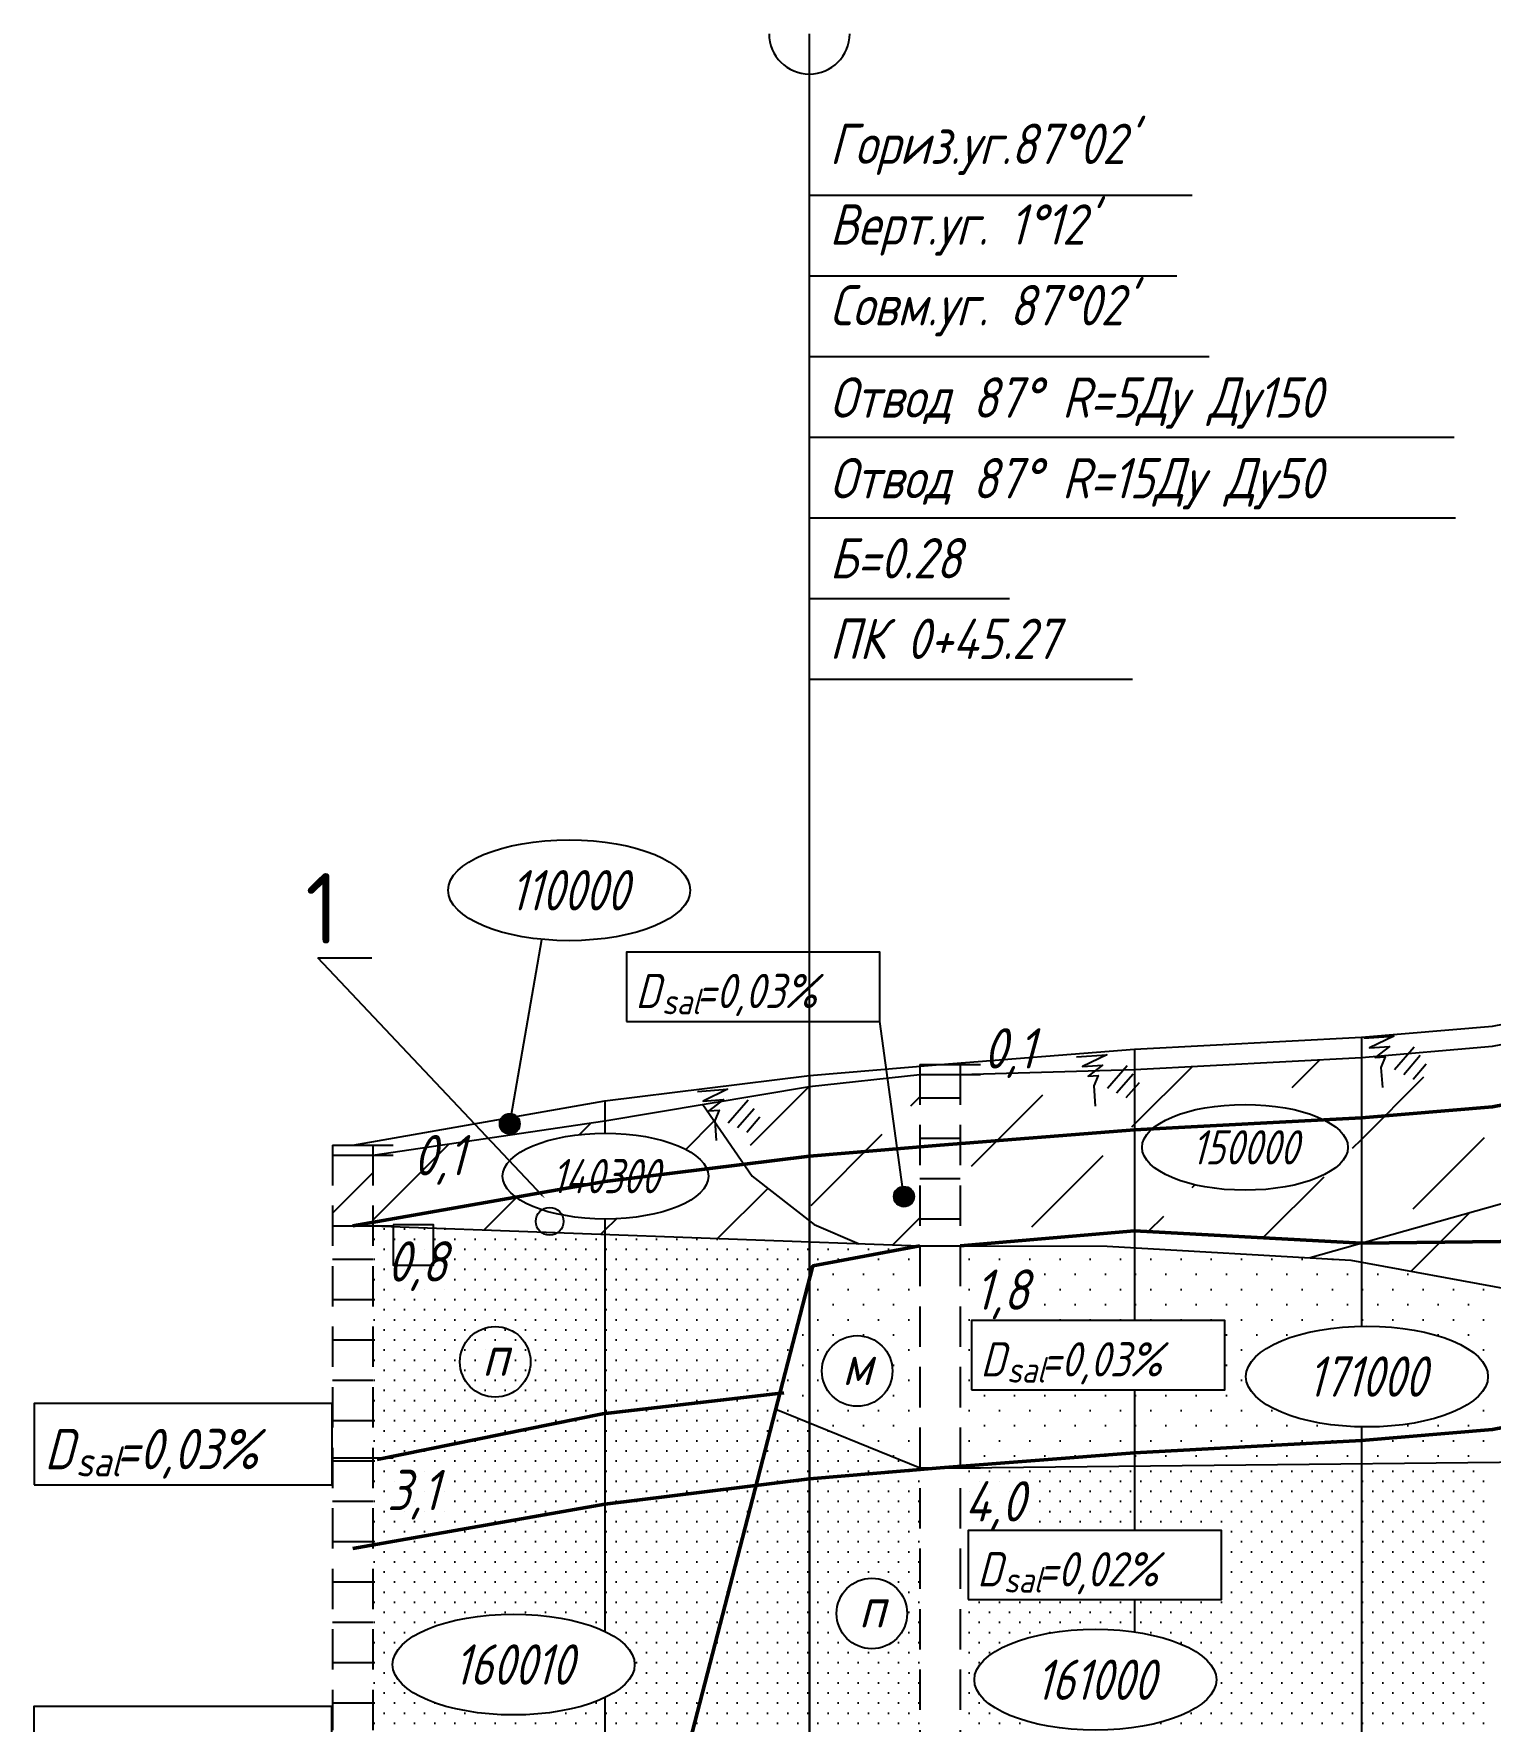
# Model space of a CAD drawing. Extents: x 79 to 243, y 397 to 564.
# Drawn here: x 79.2 to 151.4, y 480.5 to 564.1 of the extents above; entities that cross this region are included whole.
import ezdxf
from ezdxf import colors
from ezdxf.entities.mleader import LeaderData, LeaderLine
from ezdxf.enums import TextEntityAlignment as Align
from ezdxf.math import Vec2, Vec3

# ---------------------------------------------------------------- set-up
doc = ezdxf.new("R2010")
doc.units = 0
doc.linetypes.add('ИИHidden', pattern=[3, 2, -1])
for name, color, linetype, lineweight in [('ИИ_ГЕОЛОГИЯ_025', 7, 'Continuous', 25), ('ИИ_ГЕОЛОГИЯ_050', 7, 'Continuous', 50), ('ИИ_ПРОФИЛЬ_025', 7, 'Continuous', 25)]:
    doc.layers.add(name, color=color, linetype=linetype, lineweight=lineweight)
doc.layers.add('Коридор', color=7, linetype='Continuous', plot=False)
for name, color, linetype in [('Оформление', 7, 'Continuous'), ('Профиль', 7, 'Continuous'), ('ТХ-Л', 140, 'Continuous')]:
    doc.layers.add(name, color=color, linetype=linetype)
doc.styles.add('GOST-2.304_Type-B', font='GOST Common.ttf')
doc.styles.add('VNIPISIMPLEXCUR', font='simplex.shx', dxfattribs={"width": 0.8, "oblique": 15})
doc.linetypes.add('ИИ27001', pattern='A,2.5,[1,3dservice.shx,S=1.85,R=180,X=0,Y=0],2.5,-1', length=6)
doc.linetypes.add('ИИ27002', pattern='A,2,-0.6,[1,3dservice.shx,S=0.6,R=30,X=0.9,Y=0],-0.6,[1,3dservice.shx,S=0.6,R=-30,X=0.3,Y=0],-0.6,[1,3dservice.shx,S=0.6,R=210,X=-0.3,Y=0],-0.6,[1,3dservice.shx,S=0.6,R=150,X=-0.9,Y=0],-0.6,2', length=7)
doc.linetypes.add('ИИ27005', pattern='A,2.5,[1,3dservice.shx,S=1.85,R=180.0000198478428,X=0,Y=0],2.5,-2,[4,3dservice.shx,S=0.5,R=0,X=0,Y=0],-2', length=9)
pattern_1 = [(44.99999999999996, (-1057.941271472955, -162.622840130236), (-3.000000002036972, 3.000000002036974), [])]
pattern_2 = [(360, (-1057.941271472955, -162.622840130236), (0.5000000000000002, 0.4999999999999999), [0, -1])]
pattern_3 = [(44.99999999999996, (-1054.941271473188, -162.6228401297703), (-3.000000002036972, 3.000000002036974), [5, -2])]
pattern_4 = [(360, (-1057.941271472955, -162.622840130236), (0.7500000000000006, 0.7499999999999997), [0, -1.5])]
pattern_5 = [(360, (-1057.941271472955, -162.622840130236), (7e-16, 1.999999999999999), [])]

# ---------------------------------------------------------------- blocks, each defined once
blk = doc.blocks.new('ИИ25020')
at = {"color": 0, "linetype": 'Continuous', "lineweight": 25}
blk.add_ellipse((0, 0), major_axis=(-6, 0), ratio=0.4166666666666667, dxfattribs=at)
at = {"color": 0, "linetype": 'Continuous', "style": 'VNIPISIMPLEXCUR', "oblique": 15, "width": 0.75}
blk.add_attdef('INDEX', text='', height=2, dxfattribs=at).set_placement((0, 0), align=Align.MIDDLE_CENTER)
blk = doc.blocks.new('ИИ16001')
at = {"linetype": 'Continuous', "lineweight": 25}
h = blk.add_hatch(color=0, dxfattribs=at)
edge = h.paths.add_edge_path()
edge.add_arc((0, 0), 0.5, 0, 360)
at = {"color": 0, "linetype": 'Continuous', "lineweight": 25}
blk.add_circle((0, 0), 0.5, dxfattribs=at)
blk = doc.blocks.new('ИИ25010')
at = {"color": 0, "linetype": 'Continuous', "lineweight": 25}
for points in [[(0, 0), (3, 0), (0.5, -1), (2.5, -1), (1, -2), (2, -2), (1.5, -3), (1.5, -5)], [(4.939339828220179, -1.232233047033631), (2.818019484660536, -3.353553390593273)], [(5.46966991411009, -2.116116523516815), (3.70190296114372, -3.883883476483184)], [(6, -3), (4.585786437626904, -4.414213562373094)]]:
    blk.add_lwpolyline(points, dxfattribs=at)
blk = doc.blocks.new('ИИ25042')
at = {"color": 0, "linetype": 'Continuous', "lineweight": 25}
blk.add_circle((0, 0), 1.75, dxfattribs=at)
at = {"color": 0, "linetype": 'Continuous', "style": 'VNIPISIMPLEXCUR', "oblique": 15, "width": 0.8}
blk.add_attdef('CAPTION', text='', height=2, dxfattribs=at).set_placement((0, 0.3), align=Align.MIDDLE_CENTER)

msp = doc.modelspace()

# ---------------------------------------------------------------- hatches: boundary and pattern name
at = {"layer": 'ИИ_ГЕОЛОГИЯ_025'}
h = msp.add_hatch(dxfattribs=at)
h.set_pattern_fill('ИИ_СУПЕСЬ', color=256, angle=-2.54e-14, pattern_type=2)
h.set_pattern_definition(pattern_3)
h.paths.add_polyline_path([(133.7500015399418, 512.7844088887796), (125.1150015403982, 512.5344088887795), (125.1150015401654, 504.0344088887795), (133.7500015401747, 504.7844088883139)])
h.paths.add_polyline_path([(125.40641754237, 512.0131884105504), (129.2635603994131, 511.6942012766376), (130.2205218009185, 515.2656298479995), (126.3633789436426, 515.5846169819124)], flags=9)
h = msp.add_hatch(dxfattribs=at)
h.set_pattern_fill('ИИ_СУПЕСЬ', color=256, angle=-2.54e-14, pattern_type=2)
h.set_pattern_definition(pattern_3)
h.paths.add_polyline_path([(151.5000015404075, 513.9344088886864), (145.0000015401747, 513.3844088888727), (145.0000015401747, 504.1658285045996), (151.5000015401747, 505.9912056899629)])
h = msp.add_hatch(dxfattribs=at)
h.set_pattern_fill('ИИ_СУПЕСЬ', color=256, angle=-2.54e-14, pattern_type=2)
h.set_pattern_definition(pattern_3)
h.paths.add_polyline_path([(145.0000015401747, 513.3844088888727), (133.7500015399418, 512.7844088887796), (133.7500015401747, 504.7844088883139), (145.0000015401747, 504.1658285045996)])
edge = h.paths.add_edge_path(flags=16)
edge.add_ellipse((139.2299652630463, 508.9233061829581), major_axis=(-5.099999999999909, 7.7e-14), ratio=0.4166666666666742, start_angle=0, end_angle=360)
h.paths.add_polyline_path([(135.3518011423293, 507.7621845901012), (142.8803725705948, 507.5344277760014), (143.5636430110317, 510.0844277762807), (136.0350715827662, 510.3121845899149)], flags=8)
h = msp.add_hatch(dxfattribs=at)
h.set_pattern_fill('ИИ_СУПЕСЬ', color=256, angle=-2.54e-14, pattern_type=2)
h.set_pattern_definition(pattern_3)
h.paths.add_polyline_path([(121.5140977862756, 512.3608457739464), (117.6350015399512, 511.9402908063493), (117.6350015399512, 505.2876764382236), (117.8697173811961, 505.1058700717986), (120.1066234984901, 504.1453577377833), (123.1150015403982, 504.0344088887795), (123.1150015399325, 512.5344088887795), (121.5140977862756, 512.3608457739464), (122.2545014363713, 506.9772298666648, -0.4548344824987256), (122.8226247369311, 506.4818923901766, -1), (121.822624737164, 506.4818923897109, -0.3747268325431325), (122.2545014363713, 506.9772298666648)])
h = msp.add_hatch(dxfattribs=at)
h.set_pattern_fill('ИИ_КОНСИСТЕНЦИЯ_01', color=256, angle=-2.54e-14, pattern_type=2)
h.set_pattern_definition(pattern_5)
h.paths.add_polyline_path([(125.1150015403982, 512.5344088887795), (123.1150015399325, 512.5344088887795), (123.1150015403982, 504.0344088887795), (125.1150015401654, 504.0344088887795)])
h = msp.add_hatch(dxfattribs=at)
h.set_pattern_fill('ИИ_СУПЕСЬ', color=256, angle=-2.54e-14, pattern_type=2)
h.set_pattern_definition(pattern_3)
h.paths.add_polyline_path([(117.6350015399512, 511.9402908063493), (113.258253702661, 511.2036144379526), (112.6560578851495, 510.7375520197674), (113.1548107664566, 510.7728445637039), (112.9407268695067, 510.2564454106613), (112.9456022724043, 510.1875464045442), (114.7941133386921, 507.4881736785173), (117.6350015399512, 505.2876764382236)])
h = msp.add_hatch(dxfattribs=at)
h.set_pattern_fill('ИИ_СУГЛИНОК', color=256, angle=-2.54e-14, pattern_type=2)
h.set_pattern_definition(pattern_1)
edge = h.paths.add_edge_path()
edge.add_line((114.7941133386921, 507.4881736785173), (112.3540285578929, 511.0514189447276))
edge.add_line((112.3540285581257, 511.0514189447276), (107.5000015401747, 510.2344088885002))
edge.add_line((107.5000015399419, 510.2344088889658), (107.500001539709, 509.6207121456973))
edge.add_ellipse((107.5257112232502, 507.4957391466013), major_axis=(-5.099999999999909, 7.7e-14), ratio=0.4166666666666742, start_angle=89.30682203551811, end_angle=270.69317796448365, ccw=False)
edge.add_line((107.5000015399419, 505.3707661479712), (107.5000015401747, 504.6102893976494))
edge.add_line((107.5000015401747, 504.6102893976494), (117.635001540184, 504.2365110460669))
edge.add_line((117.635001540184, 504.2365110460669), (117.6350015399512, 505.2876764382236))
edge.add_line((117.6350015399512, 505.2876764382236), (114.7941133382264, 507.488173678983))
h = msp.add_hatch(dxfattribs=at)
h.set_pattern_fill('ИИ_СУГЛИНОК', color=256, angle=-2.54e-14, pattern_type=2)
h.set_pattern_definition(pattern_1)
edge = h.paths.add_edge_path()
edge.add_ellipse((107.5257112232502, 507.4957391466013), major_axis=(-5.099999999999909, 7.7e-14), ratio=0.4166666666666742, start_angle=270.69317796448365, end_angle=449.30682203551805, ccw=False)
edge.add_line((107.5000015401747, 509.6207121452316), (107.5000015404075, 510.2344088885002))
edge.add_line((107.5000015399419, 510.2344088889658), (96.00000153994186, 508.5344088887795))
edge.add_line((96.00000153994186, 508.5344088887795), (96.00000153994186, 505.0344088887795))
edge.add_line((96.00000154017472, 505.0344088887795), (107.5000015401747, 504.6102893976494))
edge.add_line((107.5000015401747, 504.6102893976494), (107.5000015399419, 505.3707661479712))
h.paths.add_polyline_path([(97.14319399534725, 506.7177119795233), (101.0003368521575, 506.3987248456105), (101.9572982538957, 509.9701534169725), (98.10015539685266, 510.2891405508853)], flags=9)
h = msp.add_hatch(dxfattribs=at)
h.set_pattern_fill('ИИ_СУГЛИНОК', color=256, angle=-2.54e-14, pattern_type=2)
h.set_pattern_definition(pattern_1)
h.paths.add_polyline_path([(151.5000015401747, 504.2455210499465), (145.0000015401747, 504.1658285045996), (145.0000015404075, 503.2413265677169), (151.5000015401747, 502.0429454073309)])
h.paths.add_polyline_path([(151.5000015401747, 505.9912056899629), (145.0000015401747, 504.1658285045996), (151.5000015401747, 504.2455210499465)])
h.paths.add_polyline_path([(145.0000015401747, 504.1658285045996), (142.4635573157575, 503.453525824938), (144.47371324501, 503.3383564106189), (145.0000015404075, 503.2413265677169)])
h.paths.add_polyline_path([(158.7500015401747, 509.0095669068396), (153.5467511040624, 506.5659887604415), (151.5000015401747, 505.9912056899629), (151.5000015401747, 504.2455210499465), (158.7500015401747, 504.3344088885933)])
h.paths.add_polyline_path([(158.7500015401747, 504.3344088885933), (151.5000015401747, 504.2455210499465), (151.5000015401747, 502.0429454073309), (152.3934002327733, 501.8782327673398), (158.7500015401747, 498.4675899464637)])
h = msp.add_hatch(dxfattribs=at)
h.set_pattern_fill('ИИ_КОНСИСТЕНЦИЯ_04', color=256, angle=-2.54e-14, pattern_type=2)
h.set_pattern_definition([(44.99999999999996, (-1057.941271472955, -162.622840130236), (-1.414213562373094, 1.414213562373095), [])])
h.paths.add_polyline_path([(96.00000153994186, 508.5344088887795), (94.00000154017471, 508.5344088887795), (94.00000154017471, 505.0344088887795), (96.00000154017472, 505.0344088887795)])
h = msp.add_hatch(dxfattribs=at)
h.set_pattern_fill('ИИ_КОНСИСТЕНЦИЯ_01', color=256, angle=-2.54e-14, pattern_type=2)
h.set_pattern_definition(pattern_5)
h.paths.add_polyline_path([(96.00000154017472, 505.0344088887795), (94.00000154017471, 505.0344088887795), (94.00000154017471, 461.5344088883139), (96.00000154017472, 461.5344088887796)])
h = msp.add_hatch(dxfattribs=at)
h.set_pattern_fill('ИИ_ПЕСОК_ПЫЛЕВАТЫЙ', color=256, angle=-2.54e-14, pattern_type=2)
h.set_pattern_definition(pattern_2)
edge = h.paths.add_edge_path()
edge.add_ellipse((102.9708751356229, 483.2844088836573), major_axis=(-6.000000000000001, 1.169e-13), ratio=0.4166666666666666, start_angle=199.9023500904796, end_angle=520.0976499095201, ccw=False)
edge.add_line((107.5000015401747, 484.924139871262), (107.5000015399419, 504.6102893981151))
edge.add_line((107.5000015401747, 504.6102893976494), (96.00000154017472, 505.0344088887795))
edge.add_line((96.00000154017472, 505.0344088887795), (96.00000153994186, 461.5344088887796))
edge.add_line((96.00000154017472, 461.5344088887796), (107.364830433391, 462.6698756674304))
edge.add_line((107.364830433391, 462.6698756674304), (107.5000015399419, 463.192555851303))
edge.add_line((107.5000015401747, 463.192555851303), (107.5000015401747, 481.6446778965183))
h.paths.add_polyline_path([(95.66470047761686, 462.2503367094322), (100.2075576204806, 461.9313495755196), (101.164519021986, 465.5027781468816), (96.62166187912227, 465.8217652807943)], flags=9)
h.paths.add_polyline_path([(95.84274791157804, 501.4504714091308), (100.3856050551403, 501.1314842747524), (101.34256645618, 504.7029128465801), (96.79970931331627, 505.0218999804928)], flags=9)
h = msp.add_hatch(dxfattribs=at)
h.set_pattern_fill('ИИ_ПЕСОК_ПЫЛЕВАТЫЙ', color=256, angle=-2.54e-14, pattern_type=2)
h.set_pattern_definition(pattern_2)
edge = h.paths.add_edge_path()
edge.add_line((117.6350015399512, 502.3826149506494), (117.6350015399512, 504.2365110460669))
edge.add_line((117.635001540184, 504.2365110460669), (107.5000015401747, 504.6102893976494))
edge.add_line((107.5000015401747, 504.6102893976494), (107.5000015404075, 484.9241398707963))
edge.add_ellipse((102.9708751356229, 483.2844088836573), major_axis=(-6.000000000000001, 1.169e-13), ratio=0.4166666666666666, start_angle=160.0976499095202, end_angle=199.9023500904796, ccw=False)
edge.add_line((107.5000015401747, 481.6446778965183), (107.5000015401747, 463.192555851303))
edge.add_line((107.5000015401747, 463.192555851303), (117.6350015399512, 502.382614951115))
h.paths.add_polyline_path([(123.1150015403982, 504.0344088887795), (117.635001540184, 504.2365110460669), (117.6350015399512, 502.3826149506494), (117.8058644563425, 503.0433083684183)])
h = msp.add_hatch(dxfattribs=at)
h.set_pattern_fill('ИИ_ПЕСОК_МЕЛКИЙ', color=256, angle=-2.54e-14, pattern_type=2)
h.set_pattern_definition(pattern_4)
h.paths.add_polyline_path([(123.1150015403982, 504.0344088887795), (117.8058644563425, 503.0433083684183), (117.6350015399512, 502.3826149506494), (117.635001540184, 495.2652432816103), (123.1150015399325, 493.044659001287)])
h.paths.add_polyline_path([(118.2549807813484, 497.837507462129, -1), (121.7549807813484, 497.837507462129, -1)], flags=16)
h.paths.add_polyline_path([(118.8966167650651, 496.8934905258938), (120.934712003218, 496.7148577314801), (121.4706103880889, 498.7148577310144), (119.4325151499361, 498.8934905258938)], flags=8)
h = msp.add_hatch(dxfattribs=at)
h.set_pattern_fill('ИИ_ПЕСОК_МЕЛКИЙ', color=256, angle=-2.54e-14, pattern_type=2)
h.set_pattern_definition(pattern_4)
h.paths.add_polyline_path([(133.7500015399418, 493.1247939080931), (133.7500015401747, 496.9082605317234), (125.6748480459209, 496.9082605312578), (125.6748480463866, 500.337249180302), (133.7500015401747, 500.337249180302), (133.7500015401747, 503.9527582982555), (132.401961057214, 504.0299926218576), (125.1150015401654, 504.0344088887795), (125.1150015401654, 493.0344088887795)])
h.paths.add_polyline_path([(124.9865393126383, 500.0526846032589), (129.2246345507446, 499.7336974688805), (130.18159595225, 503.3051260407082), (125.9435007141437, 503.6241131741554)], flags=9)
h = msp.add_hatch(dxfattribs=at)
h.set_pattern_fill('ИИ_ПЕСОК_МЕЛКИЙ', color=256, angle=-2.54e-14, pattern_type=2)
h.set_pattern_definition(pattern_4)
edge = h.paths.add_edge_path()
edge.add_ellipse((145.2758033832069, 497.56043877732), major_axis=(-6.000000000000001, 1.169e-13), ratio=0.4166666666666666, start_angle=276.3020630565068, end_angle=443.69793694349534, ccw=False)
edge.add_line((145.0000015406403, 500.0577961774543), (145.0000015406403, 503.2413265681825))
edge.add_line((145.0000015404075, 503.2413265677169), (144.4737132452428, 503.3383564106189))
edge.add_line((144.47371324501, 503.3383564106189), (133.7500015401747, 503.9527582987211))
edge.add_line((133.7500015401747, 503.9527582982555), (133.7500015401747, 500.337249180302))
edge.add_line((133.7500015401747, 500.337249180302), (138.2311096389312, 500.337249180302))
edge.add_line((138.2311096389312, 500.337249180302), (138.231109639164, 496.9082605317234))
edge.add_line((138.231109639164, 496.9082605317234), (133.7500015404075, 496.9082605317234))
edge.add_line((133.7500015401747, 496.9082605317234), (133.7500015399418, 493.1247939080931))
edge.add_line((133.7500015399418, 493.1247939080931), (145.000001539709, 493.2425508820451))
edge.add_line((145.0000015401747, 493.2425508815795), (145.0000015401747, 495.0630813771859))
h = msp.add_hatch(dxfattribs=at)
h.set_pattern_fill('ИИ_ПЕСОК_МЕЛКИЙ', color=256, angle=-2.54e-14, pattern_type=2)
h.set_pattern_definition(pattern_4)
edge = h.paths.add_edge_path()
edge.add_line((151.5000015401747, 502.0429454073309), (145.0000015401747, 503.2413265677169))
edge.add_line((145.0000015404075, 503.2413265677169), (145.0000015404075, 500.0577961769886))
edge.add_ellipse((145.2758033832069, 497.56043877732), major_axis=(-6.000000000000001, 1.169e-13), ratio=0.4166666666666666, start_angle=83.69793694349539, end_angle=276.3020630565068, ccw=False)
edge.add_line((145.0000015401747, 495.0630813771859), (145.0000015401747, 493.2425508815795))
edge.add_line((145.0000015401747, 493.2425508815795), (151.5000015399419, 493.3105882443487))
edge.add_line((151.5000015401747, 493.3105882443487), (151.5000015399419, 502.0429454077966))
h = msp.add_hatch(dxfattribs=at)
h.set_pattern_fill('ИИ_ПЕСОК_МЕЛКИЙ', color=256, angle=-2.54e-14, pattern_type=2)
h.set_pattern_definition(pattern_4)
h.paths.add_polyline_path([(117.6350015399512, 502.3826149506494), (115.9689579836558, 495.9403509702533), (117.635001540184, 495.2652432816103)])
h = msp.add_hatch(dxfattribs=at)
h.set_pattern_fill('ИИ_ПЕСОК_ПЫЛЕВАТЫЙ', color=256, angle=-2.54e-14, pattern_type=2)
h.set_pattern_definition(pattern_2)
h.paths.add_polyline_path([(117.635001540184, 495.2652432816103), (115.9689579836558, 495.9403509702533), (107.5000015401747, 463.192555851303), (107.5000015401747, 462.732350540813), (115.7066782710608, 466.5254029515199), (117.635001540184, 469.0475133070722)])
h = msp.add_hatch(dxfattribs=at)
h.set_pattern_fill('ИИ_ПЕСОК_ПЫЛЕВАТЫЙ', color=256, angle=-2.54e-14, pattern_type=2)
h.set_pattern_definition(pattern_2)
h.paths.add_polyline_path([(123.1150015399325, 493.044659001287), (117.635001540184, 495.2652432816103), (117.635001540184, 469.0475133070722), (120.2117273097392, 472.4176882412284), (123.1150015399325, 473.0344088887796)])
h.paths.add_polyline_path([(118.9814606369473, 485.8161750729196, -1), (122.4814606371801, 485.8161750729196, -1)], flags=16)
h.paths.add_polyline_path([(119.737382334657, 484.8721581371501), (121.546906144591, 484.6935253422707), (122.082804529462, 486.6935253422707), (120.273280719528, 486.8721581371501)], flags=8)
h = msp.add_hatch(dxfattribs=at)
h.set_pattern_fill('ИИ_ПЕСОК_ПЫЛЕВАТЫЙ', color=256, angle=-2.54e-14, pattern_type=2)
h.set_pattern_definition(pattern_2)
edge = h.paths.add_edge_path()
edge.add_line((133.7500015399418, 493.1247939080931), (125.1150015399325, 493.0344088887795))
edge.add_line((125.1150015401654, 493.0344088887795), (125.1150015399325, 473.0344088887796))
edge.add_line((125.1150015401654, 473.0344088887796), (132.3239260457921, 472.5626358562148))
edge.add_line((132.3239260457921, 472.5626358562148), (133.7500015404075, 471.3304610946216))
edge.add_line((133.7500015399418, 471.3304610950872), (133.7500015399418, 475.4495323458686))
edge.add_line((133.7500015404075, 475.449532345403), (125.6744020965416, 475.449532345403))
edge.add_line((125.6744020965416, 475.449532345403), (125.6744020963088, 478.8785209939815))
edge.add_line((125.6744020963088, 478.8785209944471), (133.7500015401747, 478.8785209944471))
edge.add_line((133.7500015401747, 478.8785209944471), (133.7500015399418, 480.1642904700711))
edge.add_ellipse((131.8133651672397, 482.5304817203432), major_axis=(-6.000000000000001, 1.169e-13), ratio=0.4166666666666666, start_angle=230.7009965446967, end_angle=489.299003455307, ccw=False)
edge.add_line((133.7500015401747, 484.8966729710809), (133.7500015404075, 486.5007679415866))
edge.add_line((133.7500015399418, 486.5007679420523), (125.5135856647976, 486.5007679420523))
edge.add_line((125.5135856652632, 486.5007679415866), (125.5135856650304, 489.9297565901652))
edge.add_line((125.5135856650304, 489.9297565906308), (133.7500015401747, 489.9297565906308))
edge.add_line((133.7500015401747, 489.9297565906308), (133.7500015404075, 493.1247939080931))
h.paths.add_polyline_path([(124.481066088425, 489.5570960389449), (129.0239232312888, 489.2381089054979), (129.9808846327942, 492.80953747686), (125.4380274901632, 493.1285246107727)], flags=9)
h = msp.add_hatch(dxfattribs=at)
h.set_pattern_fill('ИИ_ПЕСОК_ПЫЛЕВАТЫЙ', color=256, angle=-2.54e-14, pattern_type=2)
h.set_pattern_definition(pattern_2)
edge = h.paths.add_edge_path()
edge.add_line((145.0000015401747, 493.2425508815795), (133.7500015404075, 493.1247939076274))
edge.add_line((133.7500015399418, 493.1247939080931), (133.750001539709, 489.9297565906308))
edge.add_line((133.7500015401747, 489.9297565906308), (138.0698472580407, 489.9297565906308))
edge.add_line((138.0698472580407, 489.9297565906308), (138.0698472582735, 486.5007679420523))
edge.add_line((138.0698472580407, 486.5007679420523), (133.7500015401747, 486.5007679420523))
edge.add_line((133.7500015399418, 486.5007679420523), (133.750001539709, 484.8966729715466))
edge.add_ellipse((131.8133651672397, 482.5304817203432), major_axis=(-6.000000000000001, 1.169e-13), ratio=0.4166666666666666, start_angle=129.2990034553069, end_angle=230.7009965446967, ccw=False)
edge.add_line((133.750001539709, 480.1642904700711), (133.7500015399418, 478.8785209944471))
edge.add_line((133.7500015401747, 478.8785209944471), (138.230663689319, 478.8785209944471))
edge.add_line((138.2306636895519, 478.8785209944471), (138.2306636897847, 475.4495323458686))
edge.add_line((138.2306636890862, 475.449532345403), (133.7500015399418, 475.449532345403))
edge.add_line((133.7500015404075, 475.449532345403), (133.7500015404075, 471.3304610946216))
edge.add_line((133.7500015399418, 471.3304610950872), (136.5743630290962, 468.8901225873268))
edge.add_line((136.5743630295619, 468.8901225868612), (145.0000015404075, 438.8063723705709))
edge.add_line((145.0000015401747, 438.8063723705709), (145.0000015399418, 493.2425508820451))
h = msp.add_hatch(dxfattribs=at)
h.set_pattern_fill('ИИ_ПЕСОК_ПЫЛЕВАТЫЙ', color=256, angle=-2.54e-14, pattern_type=2)
h.set_pattern_definition(pattern_2)
h.paths.add_polyline_path([(145.0000015401747, 438.8376205153763), (151.5000015401747, 439.1001739762723), (151.5000015401747, 493.3105882443487), (145.0000015401747, 493.2425508815795)])

# ---------------------------------------------------------------- linework, layer by layer
msp.add_lwpolyline([(97.00138634400538, 505.0797004466739), (97.00138634400538, 503.0797004466739), (99.00138634400537, 503.0797004466739), (99.00138634400537, 505.0797004466739), (97.00138634400538, 505.0797004466739)])
msp.add_circle((104.7560595424703, 505.2525612858286), 0.6862831021761524)
at = {"layer": 'ИИ_ГЕОЛОГИЯ_025', "flags": 128}
for points in [[(102.7801161396783, 510.086439570412), (104.3658281827205, 519.2334496862662)], [(125.1150015403982, 512.5344088887795), (133.7500015399418, 512.7844088887796), (145.0000015401747, 513.3844088888727), (151.5000015404075, 513.9344088886864), (158.7500015401747, 515.3344088885932), (163.0000015401747, 515.8344088885932), (170.500001539709, 516.4344088886864), (177.7500015401747, 514.1844088886864), (182.7500015401747, 515.134408888407), (188.2450015402864, 514.5844088885933)], [(122.322624735767, 506.4818923873827), (121.1279246828053, 515.1687839352526)], [(123.1150015403982, 513.0344088887795), (126.1150015403982, 513.0344088887795)], [(96.00000153994186, 508.5344088887795), (107.5000015399419, 510.2344088889658), (117.6350015399512, 511.9402908063493), (123.1150015399325, 512.5344088887795)], [(123.1150015399325, 512.5344088887795), (126.1150015403982, 512.5344088887795)], [(163.1171147550922, 512.1334598492831), (159.9286334908101, 509.563082313165), (153.5467511040624, 506.5659887604415), (142.4635573157575, 503.453525824938)], [(112.3540285581257, 511.0514189447276), (114.7941133386921, 507.4881736785173), (117.8697173811961, 505.1058700717986), (120.1066234984901, 504.1453577377833)], [(94.00000154017471, 509.0344088887795), (97.00000154017471, 509.0344088887795)], [(94.00000154017471, 508.5344088887795), (97.00000154017471, 508.5344088883139)], [(94.00000154017471, 505.0344088887795), (97.00000154017471, 505.0344088887795)], [(96.00000154017472, 505.0344088887795), (123.1150015403982, 504.0344088887795)], [(123.1150015403982, 504.0344088887795), (126.1150015399325, 504.0344088887795)], [(125.1150015401654, 504.0344088887795), (132.401961057214, 504.0299926218576), (144.47371324501, 503.3383564106189), (152.3934002327733, 501.8782327673398), (159.6979643481318, 497.9589592511765), (164.3882627061102, 494.3470807080156), (170.1550273799803, 491.1962946234271), (174.8453257379587, 489.9667147323489), (180.381416110089, 489.3519297419116), (188.2450015402864, 489.0844088885933)], [(94.00000154017471, 493.5344088887795), (97.00000154017471, 493.5344088887795)], [(123.1150015399325, 493.0344088887795), (126.1150015399325, 493.0344088887795)]]:
    msp.add_lwpolyline(points, dxfattribs=at)
for points in [[(108.5716630900279, 515.1687839347869), (121.1279246828053, 515.1687839352526), (121.1279246828053, 518.5977725833654), (108.571663089795, 518.5977725838311)], [(125.6748480459209, 496.9082605312578), (138.231109639164, 496.9082605317234), (138.2311096389312, 500.337249180302), (125.6748480463866, 500.337249180302)], [(79.20022735651582, 492.1945686680264), (93.97229981864803, 492.1945686675607), (93.97229981864803, 496.2286729607731), (79.20022735674866, 496.2286729603074)], [(125.5135856652632, 486.5007679415866), (138.0698472580407, 486.5007679420523), (138.0698472580407, 489.9297565906308), (125.5135856650304, 489.9297565906308)], [(79.18235023575835, 477.1653681052848), (93.95442269812338, 477.1653681052848), (93.95442269789056, 481.1994723980315), (79.18235023575835, 481.1994723980315)]]:
    msp.add_lwpolyline(points, close=True, dxfattribs=at)
at = {"layer": 'ИИ_ГЕОЛОГИЯ_025', "linetype": 'ИИHidden', "flags": 128}
for points in [[(123.1150015403982, 513.0344088887795), (123.1150015403982, 438.0344088883139)], [(125.1150015399325, 513.0344088887795), (125.1150015401654, 438.0344088887795)], [(94.00000154017471, 509.0344088887795), (94.00000154017471, 434.0344088887795)], [(96.00000154017472, 509.0344088887795), (96.00000154017472, 434.0344088887795)]]:
    msp.add_lwpolyline(points, dxfattribs=at)
at = {"layer": 'ИИ_ГЕОЛОГИЯ_025', "linetype": 'ИИ27002', "flags": 128}
for points in [[(115.9689579836558, 495.9403509702533), (123.1302759598475, 493.0384695604443)], [(125.1150015401654, 493.0344088887795), (166.0073849882465, 493.4624411840923)]]:
    msp.add_lwpolyline(points, dxfattribs=at)
at = {"layer": 'ИИ_ГЕОЛОГИЯ_050', "linetype": 'ИИ27001', "flags": 128}
for points in [[(125.1150015401654, 504.0344088887795), (133.7500015401747, 504.7844088883139), (145.0000015401747, 504.1658285045996), (158.7500015401747, 504.3344088885933), (170.5000015401747, 505.4344088886864), (177.7500015401747, 503.1844088886864), (182.7500015401747, 503.6085551762953), (188.2450015400536, 503.5844088890589)], [(96.00000154017472, 461.5344088887796), (107.364830433391, 462.6698756674304), (117.8058644563425, 503.0433083684183), (123.1150015403982, 504.0344088887795)]]:
    msp.add_lwpolyline(points, dxfattribs=at)
at = {"layer": 'ИИ_ГЕОЛОГИЯ_050', "linetype": 'ИИ27005', "flags": 128}
msp.add_lwpolyline([(116.3741804552264, 496.7505108448676), (107.3817777435761, 495.7129970719106), (96.21538336784579, 493.4403492715209)], dxfattribs=at)
at = {"layer": 'ИИ_ПРОФИЛЬ_025'}
for points in [[(95.0000015401747, 509.0344088887795), (107.5000015401747, 511.2344088885001), (117.635001540184, 512.4844088885001), (124.1150015401654, 513.0344088887795), (133.7500015401747, 513.7844088887796), (145.0000015399418, 514.3844088888727), (151.5000015401747, 514.9344088886864), (158.7500015401747, 516.3344088885933), (163.0000015401747, 516.8344088885933), (170.5000015401747, 517.4344088886864), (177.7500015401747, 515.1844088882207), (182.7500015404075, 516.134408888407), (189.2450015398208, 515.5844088885933)], [(133.7500015401747, 513.7844088887796), (133.7500015401747, 500.337249180302)], [(145.0000015399418, 514.3844088888727), (145.0000015406403, 500.0577961774543)], [(117.635001540184, 512.4844088885001), (117.6350015399512, 434.5334646543488)], [(107.5000015401747, 511.2344088885001), (107.5000015401747, 509.6207121452316)], [(107.5000015399419, 505.3707661479712), (107.5000015401747, 484.924139871262)], [(133.7500015401747, 496.9082605317234), (133.7500015401747, 489.9297565906308)], [(145.0000015401747, 495.0630813771859), (145.0000015401747, 396.884408888407)], [(133.7500015399418, 486.5007679420523), (133.7500015401747, 484.8966729710809)], [(107.5000015401747, 481.6446778965183), (107.5000015399419, 457.3584537804126)]]:
    msp.add_lwpolyline(points, dxfattribs=at)
at = {"layer": 'Коридор', "color": 30, "linetype": 'Continuous', "lineweight": 50}
for points in [[(95.0000015401747, 505.0344088887793), (107.5000015401747, 507.2344088884999), (117.635001540184, 508.4844088884999), (124.1150015401654, 509.0344088887793), (133.7500015401747, 509.7844088887793), (145.0000015399418, 510.3844088888725), (151.5000015401747, 510.9344088886862), (158.7500015401747, 512.334408888593), (163.0000015401747, 512.8344088885933), (170.5000015401747, 513.4344088886861), (177.7500015401747, 511.1844088882207), (182.7500015404075, 512.1344088884068), (189.2450015398208, 511.5844088885933), (199.4950015402864, 509.1844088886865), (203.9950015400536, 507.884408888407), (206.5735256476328, 509.3344088885933), (210.2450015402865, 509.5844088885931), (219.0600015402306, 508.9844088889655)], [(95.0000015401747, 489.0344088887793), (107.5000015401747, 491.2344088884999), (117.635001540184, 492.4844088885), (124.1150015401654, 493.0344088887795), (133.7500015401747, 493.7844088887793), (145.0000015399418, 494.3844088888726), (151.5000015401747, 494.9344088886862), (158.7500015401747, 496.334408888593), (163.0000015401747, 496.8344088885933), (170.5000015401747, 497.4344088886862), (177.7500015401747, 495.1844088882207), (182.7500015404075, 496.1344088884068), (189.2450015398208, 495.5844088885933), (199.4950015402864, 493.1844088886864), (203.9950015400536, 491.884408888407), (206.5735256476328, 493.3344088885933), (210.2450015402865, 493.584408888593), (219.0600015402306, 492.9844088889656)]]:
    msp.add_lwpolyline(points, dxfattribs=at)
at = {"layer": 'Оформление'}
for p, q in [((117.6350015401747, 515.4844088884992), (117.6350015401747, 564.1286477796048)), ((117.6350015401747, 556.1286477796048), (136.6159541890641, 556.1286477796048)), ((117.6350015401747, 552.1286477796046), (135.8540494158061, 552.1286477796046)), ((117.6350015401747, 548.1286477796046), (137.454049439648, 548.1286477796046)), ((117.6350015401747, 544.1286477796046), (149.5969582266998, 544.1286477796046)), ((117.6350015401747, 540.1286477796046), (149.6692613992327, 540.1286477796046)), ((117.6350015401747, 536.1286477796046), (127.5492873872936, 536.1286477796046)), ((117.6350015401747, 532.1286477796046), (133.6445255733578, 532.1286477796046)), ((117.6350015401747, 512.4844088884993), (117.6350015401747, 515.4844088884992)), ((117.6350015401747, 396.884408888407), (117.6350015401747, 512.4844088884993))]:
    msp.add_line(p, q, dxfattribs=at)
msp.add_arc((117.6350015401747, 564.1286477796048), 2, 180, 0, dxfattribs=at)
at = {"layer": 'Профиль'}
msp.add_lwpolyline([(95.0000015401747, 509.0344088887793), (107.5000015401747, 511.2344088885), (117.635001540184, 512.4844088885), (124.1150015401654, 513.0344088887795), (133.7500015401747, 513.7844088887794), (145.0000015399418, 514.3844088888727), (151.5000015401747, 514.9344088886862), (158.7500015401747, 516.334408888593), (163.0000015401747, 516.8344088885933), (170.5000015401747, 517.4344088886861), (177.7500015401747, 515.1844088882207), (182.7500015404075, 516.1344088884068), (189.2450015398208, 515.5844088885933), (199.4950015402864, 513.1844088886864), (203.9950015400536, 511.884408888407), (206.5735256476328, 513.3344088885933), (210.2450015402865, 513.5844088885931), (219.0600015402306, 512.9844088889655)], dxfattribs=at)

# ---------------------------------------------------------------- block references
at = {"layer": 'ИИ_ГЕОЛОГИЯ_025'}
for name, p, values in [('ИИ25020', (105.728043639514, 521.6681656550873), {'INDEX': '110000'}), ('ИИ25042', (102.0594198594335, 498.2885073455982), {'CAPTION': 'п'}), ('ИИ25042', (120.0049807815812, 497.8375074616633), {'CAPTION': 'м'}), ('ИИ25020', (145.2758033832069, 497.56043877732), {'INDEX': '171000'}), ('ИИ25042', (120.7314606367144, 485.8161750729196), {'CAPTION': 'п'}), ('ИИ25020', (102.9708751356229, 483.2844088836573), {'INDEX': '160010'}), ('ИИ25020', (131.8133651672397, 482.5304817203432), {'INDEX': '161000'})]:
    msp.add_blockref(name, p, dxfattribs=at).add_auto_attribs(values)
at = {"layer": 'ИИ_ГЕОЛОГИЯ_025', "xscale": 0.5, "yscale": 0.5, "zscale": 0.5, "rotation": 4.047593419999986}
for p in [(145.1154075365048, 514.3325202884153), (130.8827727001626, 513.4105831016786), (112.0867199164349, 511.6997652375139)]:
    msp.add_blockref('ИИ25010', p, dxfattribs=at)
at = {"layer": 'ИИ_ГЕОЛОГИЯ_025'}
for p in [(102.7801161368843, 510.0864395699463), (122.3226247366983, 506.4818923897109)]:
    msp.add_blockref('ИИ16001', p, dxfattribs=at)
at = {"layer": 'ИИ_ГЕОЛОГИЯ_025', "xscale": 0.85, "yscale": 0.85, "zscale": 0.85}
for p, values in [((139.2299652630463, 508.9233061829581), {'INDEX': '150000'}), ((107.5257112232502, 507.4957391466013), {'INDEX': '140300'})]:
    msp.add_blockref('ИИ25020', p, dxfattribs=at).add_auto_attribs(values)

# ---------------------------------------------------------------- texts
at = {"layer": 'ИИ_ГЕОЛОГИЯ_025', "style": 'VNIPISIMPLEXCUR', "oblique": 15, "width": 0.8}
for s, height, p in [('D  =0,03%%%', 1.7, (109.0090193867218, 515.8244275506586)), ('sal', 1.274999999999999, (110.3255633532535, 515.518249893561)), ('D  =0,03%%%', 1.7, (126.1122043430805, 497.5639041466638)), ('sal', 1.274999999999999, (127.4287483093794, 497.2577264904976)), ('D  =0,03%%%', 2, (79.71476417616941, 492.9659140976146)), ('sal', 1.5, (81.26363943121395, 492.6057050898671)), ('D  =0,02%%%', 1.7, (125.9509419619571, 487.1564115574583)), ('sal', 1.274999999999999, (127.2674859284889, 486.8502339008264))]:
    msp.add_text(s, height=height, dxfattribs=at).set_placement(p)
for s, p in [('0,1', (126.2632250876631, 513.8298853198066)), ('0,1', (98.00000154017471, 508.5344088887795)), ('0,8', (96.69955545687117, 503.2671683179215)), ('1,8', (125.8433468576986, 501.8693815125153)), ('3,1', (96.69955545687117, 491.9366149902343)), ('4,0', (125.3378736337181, 491.3737929482013))]:
    msp.add_text(s, height=2, dxfattribs=at).set_placement(p, align=Align.MIDDLE_LEFT)
at = {"layer": 'Оформление', "char_height": 2, "attachment_point": 7, "style": 'VNIPISIMPLEXCUR'}
for s, insert in [("Гориз.уг.87°02'", (118.6350015401747, 557.1286477796046)), ("Верт.уг. 1°12'", (118.6350015401747, 553.1286477796046)), ("Совм.уг. 87°02'", (118.6350015401747, 549.1286477796046)), ('Отвод 87° R=5Ду Ду150 ', (118.6350015401747, 544.5507880024633)), ('Отвод 87° R=15Ду Ду50', (118.6350015401747, 540.5507880024633)), ('Б=0.28', (118.6350015401747, 537.1286477796046)), ('ПК 0+45.27', (118.6350015401747, 533.1286477796046))]:
    msp.add_mtext(s, dxfattribs=dict(at, insert=insert))

# ---------------------------------------------------------------- leaders
at = {"layer": 'ТХ-Л', "linetype": 'Continuous'}
ml = msp.add_multileader_mtext('Standard', dxfattribs=at)
ml.set_content('1', color=256, style='GOST-2.304_Type-B')
ml.set_leader_properties()
ml.build(insert=Vec2(0, 0))
ml.multileader.update_dxf_attribs({"has_dogleg": 0, "text_left_attachment_type": 6, "text_right_attachment_type": 6, "dogleg_length": 1, "arrow_head_size": 0.18})
ctx = ml.context
ctx.base_point, ctx.char_height, ctx.arrow_head_size, ctx.landing_gap_size, ctx.plane_origin, ctx.plane_x_axis, ctx.plane_y_axis = Vec3(93.26886433338676, 518.3173706203557), 3.5, 0.18, 0, Vec3(104.5308679112868, 506.3848897309833), Vec3(1, -3e-16), Vec3(3e-16, 1)
ctx.left_attachment, ctx.right_attachment, ctx.text_align_type = 6, 6, 2
notes = []
notes.append((ctx, [(0, (1, 1, 0), (92.26886433338677, 518.3173706203557), (1, -3e-16), 1, [(0, [(104.5308679112868, 506.3848897309833), (93.26886433338676, 518.3173706203557)], 0, [])])]))
ctx.mtext.insert, ctx.mtext.text_direction, ctx.mtext.alignment, ctx.mtext.line_spacing_factor, ctx.mtext.flow_direction = Vec3(94.3188643332005, 522.5173706205421), Vec3(1, -3e-16), 3, 0.9085714285714285, 5
for ctx, leaders in notes:
    for number, flags, end, landing, length, lines in leaders:
        leader = LeaderData()
        leader.index, (leader.has_last_leader_line, leader.has_dogleg_vector, leader.attachment_direction) = number, flags
        leader.last_leader_point, leader.dogleg_vector, leader.dogleg_length = Vec3(end), Vec3(landing), length
        for number, points, colour, breaks in lines:
            line = LeaderLine()
            line.index, line.vertices, line.color, line.breaks = number, Vec3.list(points), colors.encode_raw_color(colour), breaks
            leader.lines.append(line)
        ctx.leaders.append(leader)

doc.saveas('drawing.dxf')
